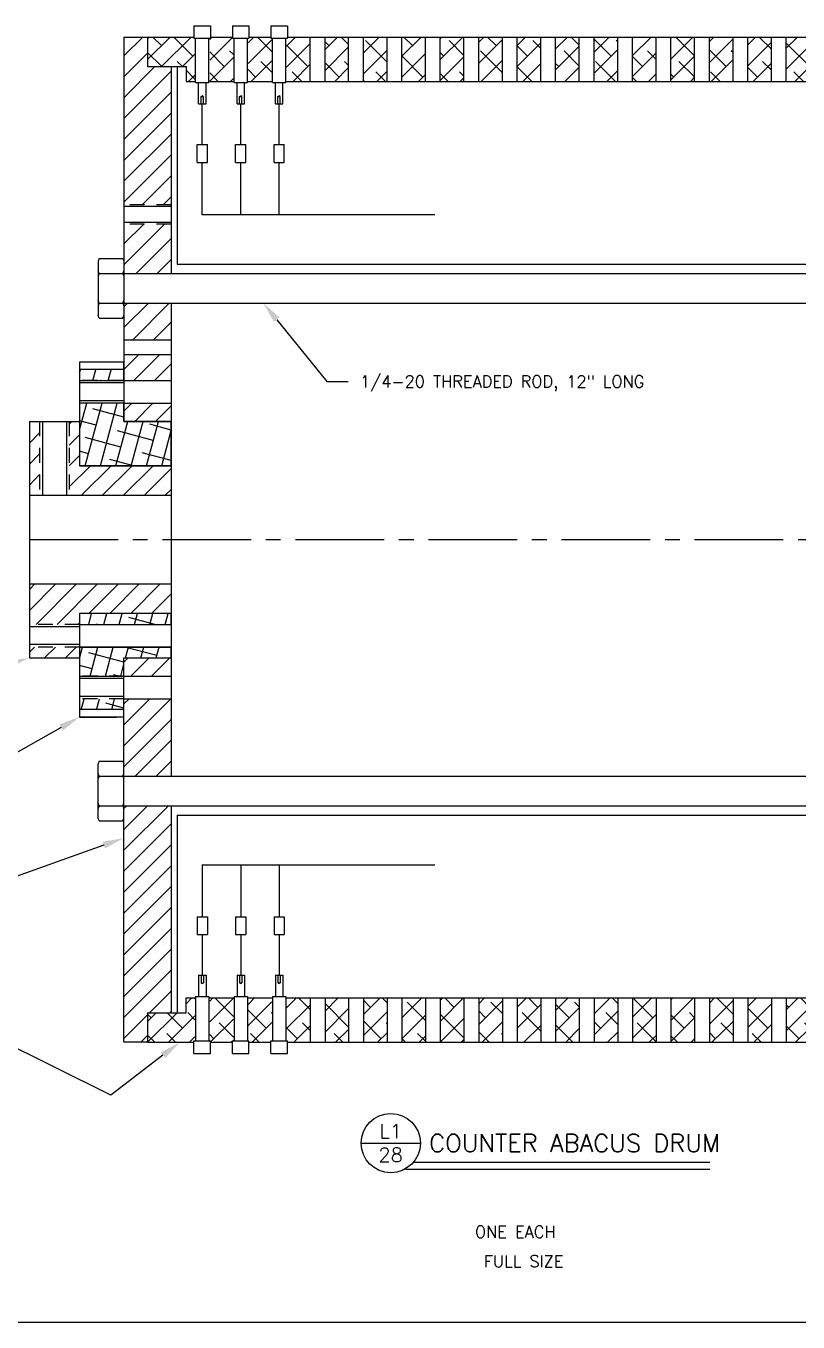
# Model space of a CAD drawing. Extents: x 0 to 33, y 0 to 21.
# Drawn here: x 11.86 to 18.39, y 0 to 10.96 of the extents above; entities that cross this region are included whole.
import ezdxf
from ezdxf.enums import TextEntityAlignment as Align

# ---------------------------------------------------------------- set-up
doc = ezdxf.new("R2010")
doc.units = 0
doc.header["$MEASUREMENT"] = 0
doc.linetypes.add('CENTER2', pattern=[1.125, 0.75, -0.125, 0.125, -0.125])
doc.linetypes.add('HIDDEN2', pattern=[0.1875, 0.125, -0.0625])
doc.layers.get('0').update_dxf_attribs({"linetype": 'CONTINUOUS'})
for name, color, linetype in [('BORDER', 5, 'CONTINUOUS'), ('DIM', 1, 'CONTINUOUS'), ('NFCENTER', 4, 'CENTER2'), ('NFHIDDEN', 6, 'HIDDEN2'), ('OBJECT', 3, 'CONTINUOUS'), ('TEXT', 1, 'CONTINUOUS')]:
    doc.layers.add(name, color=color, linetype=linetype)
doc.styles.add('ROMANS', font='romans')
doc.styles.add('SIMPLEX', font='SIMPLEX')

# ---------------------------------------------------------------- blocks, each defined once
blk = doc.blocks.new('*X7')
at = {"color": 0}
for p, q in [((39.48, 33.116), (39.671, 33.307)), ((39.48, 33.293), (39.494, 33.307)), ((39.598, 33.234), (39.525, 33.307)), ((39.597, 33.057), (39.847, 33.307)), ((39.863, 33.146), (39.702, 33.307)), ((40.005, 33.11), (40.201, 33.307)), ((40.005, 33.287), (40.024, 33.307)), ((40.33, 33.259), (40.378, 33.307)), ((40.33, 33.082), (40.53, 33.282)), ((40.53, 33.186), (40.409, 33.307)), ((40.655, 33.23), (40.731, 33.307)), ((40.655, 33.053), (40.855, 33.253)), ((40.835, 33.057), (40.655, 33.238)), ((40.98, 33.202), (41.085, 33.307)), ((41.012, 33.234), (40.98, 33.266)), ((40.98, 33.025), (41.18, 33.225)), ((41.18, 33.243), (41.116, 33.307)), ((41.305, 33.173), (41.438, 33.307)), ((41.505, 33.095), (41.322, 33.278)), ((41.63, 33.144), (41.792, 33.307)), ((41.719, 33.234), (41.647, 33.307)), ((41.83, 33.3), (41.823, 33.307)), ((41.955, 33.116), (42.146, 33.307)), ((41.955, 33.293), (41.969, 33.307)), ((42.155, 33.152), (42.029, 33.278)), ((42.28, 33.264), (42.322, 33.307)), ((42.28, 33.087), (42.48, 33.287)), ((42.426, 33.234), (42.354, 33.307)), ((42.605, 33.236), (42.676, 33.307)), ((42.605, 33.059), (42.805, 33.259)), ((42.692, 33.146), (42.605, 33.232)), ((42.805, 33.209), (42.736, 33.278)), ((42.93, 33.207), (43.029, 33.307)), ((42.93, 33.03), (43.13, 33.23)), ((43.13, 33.238), (43.061, 33.307)), ((43.255, 33.178), (43.383, 33.307)), ((43.399, 33.146), (43.255, 33.29)), ((43.455, 33.266), (43.443, 33.278)), ((43.58, 33.15), (43.737, 33.307)), ((43.78, 33.295), (43.768, 33.307)), ((43.905, 33.121), (44.09, 33.307)), ((43.905, 33.298), (43.913, 33.307)), ((44.105, 33.147), (43.945, 33.307)), ((44.23, 33.27), (44.267, 33.307)), ((44.23, 33.093), (44.43, 33.293)), ((44.555, 33.241), (44.62, 33.307)), ((44.555, 33.064), (44.755, 33.264)), ((44.755, 33.204), (44.652, 33.307)), ((44.88, 33.212), (44.974, 33.307)), ((45.078, 33.057), (44.88, 33.256)), ((44.88, 33.036), (45.08, 33.236)), ((45.205, 33.184), (45.328, 33.307)), ((45.255, 33.234), (45.205, 33.284)), ((45.405, 33.261), (45.359, 33.307)), ((45.53, 33.155), (45.681, 33.307)), ((45.73, 33.113), (45.564, 33.278)), ((45.855, 33.127), (46.035, 33.307)), ((45.855, 33.304), (45.858, 33.307)), ((45.962, 33.234), (45.889, 33.307)), ((46.18, 33.275), (46.211, 33.307)), ((46.18, 33.098), (46.38, 33.298)), ((46.38, 33.17), (46.271, 33.278)), ((46.505, 33.246), (46.565, 33.307)), ((46.505, 33.07), (46.705, 33.27)), ((46.669, 33.234), (46.596, 33.307)), ((46.83, 33.218), (46.919, 33.307)), ((46.934, 33.146), (46.83, 33.25)), ((46.83, 33.041), (47.03, 33.241)), ((47.03, 33.227), (46.978, 33.278)), ((47.155, 33.189), (47.272, 33.307)), ((47.155, 33.013), (47.355, 33.213)), ((47.355, 33.255), (47.303, 33.307)), ((47.48, 33.161), (47.626, 33.307)), ((47.641, 33.146), (47.48, 33.307)), ((47.805, 33.132), (47.979, 33.307)), ((48.13, 33.28), (48.156, 33.307)), ((48.13, 33.104), (48.33, 33.304)), ((48.33, 33.164), (48.187, 33.307)), ((48.455, 33.252), (48.51, 33.307)), ((48.455, 33.075), (48.655, 33.275)), ((48.614, 33.057), (48.455, 33.216)), ((48.78, 33.223), (48.863, 33.307)), ((48.78, 33.047), (48.98, 33.247)), ((48.79, 33.234), (48.78, 33.245)), ((48.98, 33.221), (48.894, 33.307)), ((49.105, 33.195), (49.217, 33.307)), ((49.305, 33.073), (49.105, 33.273)), ((49.105, 33.018), (49.305, 33.218)), ((49.43, 33.166), (49.57, 33.307)), ((49.497, 33.234), (49.43, 33.302)), ((49.63, 33.279), (49.602, 33.307)), ((49.755, 33.138), (49.924, 33.307)), ((49.955, 33.13), (49.807, 33.278)), ((50.08, 33.286), (50.1, 33.307)), ((50.08, 33.109), (50.277, 33.307)), ((50.205, 33.234), (50.132, 33.307)), ((50.204, 33.057), (50.454, 33.307)), ((50.47, 33.146), (50.309, 33.307)), ((39.599, 33.057), (39.48, 33.176)), ((39.775, 33.057), (39.731, 33.101)), ((39.774, 33.057), (39.88, 33.162)), ((40.128, 33.057), (40.005, 33.181)), ((40.005, 32.934), (40.205, 33.134)), ((40.205, 33.158), (40.173, 33.19)), ((40.356, 32.932), (40.53, 33.105)), ((40.53, 33.009), (40.438, 33.101)), ((41.18, 33.066), (41.145, 33.101)), ((41.305, 32.996), (41.505, 33.196)), ((41.63, 32.968), (41.83, 33.168)), ((41.808, 32.969), (41.63, 33.147)), ((41.984, 33.146), (41.955, 33.175)), ((41.955, 32.939), (42.155, 33.139)), ((42.48, 33.004), (42.294, 33.19)), ((42.301, 32.932), (42.48, 33.111)), ((43.13, 33.061), (43.001, 33.19)), ((43.255, 33.002), (43.455, 33.202)), ((43.436, 32.932), (43.266, 33.101)), ((43.58, 32.973), (43.78, 33.173)), ((43.664, 33.057), (43.58, 33.141)), ((43.78, 33.118), (43.708, 33.19)), ((43.905, 32.945), (44.105, 33.145)), ((44.105, 32.97), (43.973, 33.101)), ((44.371, 33.057), (44.23, 33.198)), ((44.245, 32.932), (44.43, 33.116)), ((44.43, 33.175), (44.415, 33.19)), ((44.755, 33.027), (44.68, 33.101)), ((45.205, 33.007), (45.405, 33.207)), ((45.343, 32.969), (45.205, 33.107)), ((45.405, 33.084), (45.387, 33.101)), ((45.53, 32.979), (45.73, 33.179)), ((46.05, 32.969), (45.855, 33.164)), ((45.855, 32.95), (46.055, 33.15)), ((46.227, 33.146), (46.18, 33.193)), ((46.19, 32.932), (46.38, 33.121)), ((46.705, 33.022), (46.536, 33.19)), ((47.199, 33.057), (47.155, 33.102)), ((47.355, 33.079), (47.244, 33.19)), ((47.48, 32.984), (47.68, 33.184)), ((47.678, 32.932), (47.509, 33.101)), ((47.906, 33.057), (47.805, 33.159)), ((47.805, 32.955), (48.005, 33.155)), ((48.005, 33.136), (47.951, 33.19)), ((48.135, 32.932), (48.33, 33.127)), ((48.33, 32.988), (48.216, 33.101)), ((48.98, 33.045), (48.923, 33.101)), ((49.43, 32.989), (49.63, 33.189)), ((49.586, 32.969), (49.43, 33.125)), ((49.755, 32.961), (49.955, 33.161)), ((49.763, 33.146), (49.755, 33.154)), ((50.205, 33.057), (50.08, 33.182)), ((50.382, 33.057), (50.337, 33.101)), ((50.381, 33.057), (50.48, 33.156)), ((39.88, 32.952), (39.805, 33.027)), ((40.077, 32.932), (40.005, 33.004)), ((40.393, 32.969), (40.33, 33.033)), ((40.784, 32.932), (40.703, 33.013)), ((40.71, 32.932), (40.855, 33.077)), ((41.101, 32.969), (40.98, 33.09)), ((41.063, 32.932), (41.18, 33.048)), ((41.491, 32.932), (41.41, 33.013)), ((41.417, 32.932), (41.505, 33.019)), ((41.771, 32.932), (41.83, 32.991)), ((42.022, 32.932), (41.955, 32.999)), ((42.155, 32.975), (42.117, 33.013)), ((42.729, 32.932), (42.605, 33.056)), ((42.654, 32.932), (42.805, 33.082)), ((42.957, 33.057), (42.93, 33.084)), ((43.008, 32.932), (43.13, 33.053)), ((43.362, 32.932), (43.455, 33.025)), ((43.715, 32.932), (43.78, 32.996)), ((43.929, 32.969), (43.905, 32.993)), ((44.32, 32.932), (44.238, 33.013)), ((44.636, 32.969), (44.555, 33.05)), ((44.599, 32.932), (44.755, 33.087)), ((45.027, 32.932), (44.945, 33.013)), ((44.953, 32.932), (45.08, 33.059)), ((45.306, 32.932), (45.405, 33.03)), ((45.73, 32.936), (45.653, 33.013)), ((45.66, 32.932), (45.73, 33.002)), ((46.264, 32.932), (46.18, 33.016)), ((46.38, 32.993), (46.36, 33.013)), ((46.544, 32.932), (46.705, 33.093)), ((46.971, 32.932), (46.83, 33.073)), ((46.897, 32.932), (47.03, 33.064)), ((47.251, 32.932), (47.355, 33.036)), ((47.604, 32.932), (47.68, 33.007)), ((48.172, 32.969), (48.13, 33.011)), ((48.562, 32.932), (48.481, 33.013)), ((48.488, 32.932), (48.655, 33.098)), ((48.879, 32.969), (48.78, 33.068)), ((48.842, 32.932), (48.98, 33.07)), ((49.269, 32.932), (49.188, 33.013)), ((49.195, 32.932), (49.305, 33.041)), ((49.549, 32.932), (49.63, 33.013)), ((49.955, 32.954), (49.895, 33.013)), ((50.08, 32.932), (50.155, 33.007)), ((39.826, 32.932), (39.88, 32.985)), ((40.18, 32.932), (40.205, 32.957)), ((41.315, 32.932), (41.305, 32.941)), ((42.124, 32.932), (42.155, 32.962)), ((42.478, 32.932), (42.48, 32.934)), ((43.613, 32.932), (43.58, 32.965)), ((44.069, 32.932), (44.105, 32.968)), ((44.422, 32.932), (44.43, 32.939)), ((45.557, 32.932), (45.53, 32.959)), ((46.013, 32.932), (46.055, 32.973)), ((46.367, 32.932), (46.38, 32.945)), ((47.855, 32.932), (47.805, 32.982)), ((47.958, 32.932), (48.005, 32.979)), ((48.311, 32.932), (48.33, 32.95)), ((49.8, 32.932), (49.755, 32.977)), ((49.902, 32.932), (49.955, 32.984)), ((39.805, 25.132), (39.854, 25.182)), ((39.88, 25.174), (39.872, 25.182)), ((40.005, 25.155), (40.031, 25.182)), ((40.005, 24.979), (40.205, 25.179)), ((40.205, 25.026), (40.049, 25.182)), ((40.33, 25.127), (40.385, 25.182)), ((40.33, 24.95), (40.53, 25.15)), ((40.655, 25.098), (40.738, 25.182)), ((40.655, 24.922), (40.855, 25.122)), ((40.659, 25.102), (40.655, 25.106)), ((40.855, 25.083), (40.756, 25.182)), ((40.98, 25.07), (41.092, 25.182)), ((41.18, 24.935), (40.98, 25.135)), ((41.305, 25.041), (41.445, 25.182)), ((41.366, 25.102), (41.305, 25.163)), ((41.505, 25.14), (41.463, 25.182)), ((41.63, 25.013), (41.799, 25.182)), ((41.83, 24.992), (41.675, 25.146)), ((41.955, 25.161), (41.975, 25.182)), ((41.955, 24.984), (42.152, 25.182)), ((42.073, 25.102), (41.993, 25.182)), ((42.28, 25.132), (42.329, 25.182)), ((42.28, 24.956), (42.48, 25.156)), ((42.48, 25.049), (42.382, 25.146)), ((42.605, 25.104), (42.683, 25.182)), ((42.605, 24.927), (42.805, 25.127)), ((42.78, 25.102), (42.701, 25.182)), ((42.93, 25.075), (43.036, 25.182)), ((43.045, 25.014), (42.93, 25.129)), ((42.93, 24.898), (43.13, 25.098)), ((43.13, 25.106), (43.089, 25.146)), ((43.255, 25.047), (43.39, 25.182)), ((43.455, 25.135), (43.408, 25.182)), ((43.58, 25.018), (43.743, 25.182)), ((43.752, 25.014), (43.584, 25.182)), ((43.905, 25.166), (43.92, 25.182)), ((43.905, 24.99), (44.097, 25.182)), ((44.23, 25.138), (44.274, 25.182)), ((44.23, 24.961), (44.43, 25.161)), ((44.43, 25.044), (44.292, 25.182)), ((44.555, 25.109), (44.627, 25.182)), ((44.555, 24.932), (44.755, 25.132)), ((44.88, 25.081), (44.981, 25.182)), ((44.901, 25.102), (44.88, 25.124)), ((44.88, 24.904), (45.08, 25.104)), ((45.08, 25.101), (44.999, 25.182)), ((45.205, 25.052), (45.334, 25.182)), ((45.405, 24.952), (45.211, 25.146)), ((45.53, 25.024), (45.688, 25.182)), ((45.608, 25.102), (45.53, 25.181)), ((45.73, 25.158), (45.706, 25.182)), ((45.855, 25.172), (45.865, 25.182)), ((45.855, 24.995), (46.041, 25.182)), ((46.055, 25.01), (45.918, 25.146)), ((46.18, 25.143), (46.218, 25.182)), ((46.18, 24.967), (46.38, 25.167)), ((46.315, 25.102), (46.236, 25.182)), ((46.505, 25.115), (46.572, 25.182)), ((46.505, 24.938), (46.705, 25.138)), ((46.705, 25.067), (46.625, 25.146)), ((46.83, 25.086), (46.925, 25.182)), ((46.83, 24.909), (47.03, 25.109)), ((47.023, 25.102), (46.943, 25.182)), ((47.155, 25.058), (47.279, 25.182)), ((47.288, 25.014), (47.155, 25.147)), ((47.355, 25.124), (47.332, 25.146)), ((47.48, 25.029), (47.632, 25.182)), ((47.68, 25.152), (47.65, 25.182)), ((47.805, 25.177), (47.809, 25.182)), ((47.805, 25.001), (47.986, 25.182)), ((47.995, 25.014), (47.827, 25.182)), ((48.13, 25.149), (48.163, 25.182)), ((48.13, 24.972), (48.33, 25.172)), ((48.455, 25.12), (48.516, 25.182)), ((48.455, 24.943), (48.655, 25.143)), ((48.655, 25.061), (48.534, 25.182)), ((48.78, 25.092), (48.87, 25.182)), ((48.78, 24.915), (48.98, 25.115)), ((48.967, 24.926), (48.78, 25.113)), ((49.105, 25.063), (49.223, 25.182)), ((49.144, 25.102), (49.105, 25.141)), ((49.305, 25.118), (49.241, 25.182)), ((49.43, 25.035), (49.577, 25.182)), ((49.63, 24.97), (49.453, 25.146)), ((49.755, 25.006), (49.93, 25.182)), ((49.851, 25.102), (49.772, 25.182)), ((49.955, 25.175), (49.948, 25.182)), ((50.08, 25.154), (50.107, 25.182)), ((39.48, 24.807), (39.729, 25.057)), ((39.48, 24.984), (39.552, 25.057)), ((39.51, 25.014), (39.48, 25.044)), ((39.775, 24.926), (39.644, 25.057)), ((39.656, 24.807), (39.88, 25.03)), ((39.88, 24.997), (39.819, 25.058)), ((40.01, 24.807), (40.205, 25.002)), ((40.482, 24.926), (40.33, 25.078)), ((40.53, 25.054), (40.526, 25.058)), ((40.98, 24.893), (41.18, 25.093)), ((41.305, 24.864), (41.505, 25.064)), ((41.63, 24.836), (41.83, 25.036)), ((41.631, 25.014), (41.63, 25.015)), ((42.155, 24.844), (41.955, 25.044)), ((41.955, 24.807), (42.155, 25.007)), ((42.338, 25.014), (42.28, 25.072)), ((42.805, 24.901), (42.647, 25.058)), ((43.255, 24.87), (43.455, 25.07)), ((43.455, 24.958), (43.354, 25.058)), ((43.58, 24.841), (43.78, 25.041)), ((44.017, 24.926), (43.905, 25.038)), ((43.905, 24.813), (44.105, 25.013)), ((44.105, 25.015), (44.062, 25.058)), ((44.725, 24.926), (44.555, 25.095)), ((45.205, 24.875), (45.405, 25.075)), ((45.53, 24.847), (45.73, 25.047)), ((45.697, 24.837), (45.53, 25.004)), ((45.874, 25.014), (45.855, 25.033)), ((45.855, 24.818), (46.055, 25.018)), ((46.38, 24.861), (46.183, 25.058)), ((46.197, 24.807), (46.38, 24.99)), ((46.581, 25.014), (46.505, 25.09)), ((47.03, 24.918), (46.89, 25.058)), ((47.155, 24.881), (47.355, 25.081)), ((47.48, 24.852), (47.68, 25.052)), ((47.553, 24.926), (47.48, 24.999)), ((47.68, 24.976), (47.597, 25.058)), ((47.805, 24.824), (48.005, 25.024)), ((48.26, 24.926), (48.13, 25.056)), ((48.141, 24.807), (48.33, 24.995)), ((48.33, 25.033), (48.304, 25.058)), ((49.105, 24.886), (49.305, 25.086)), ((49.43, 24.858), (49.63, 25.058)), ((49.755, 24.829), (49.955, 25.029)), ((49.939, 24.837), (49.755, 25.022)), ((50.08, 24.977), (50.159, 25.057)), ((50.116, 25.014), (50.08, 25.05)), ((50.086, 24.807), (50.336, 25.057)), ((50.381, 24.926), (50.25, 25.057)), ((50.263, 24.807), (50.48, 25.024)), ((50.48, 25.004), (50.427, 25.057)), ((39.717, 24.807), (39.642, 24.881)), ((40.205, 24.849), (40.084, 24.97)), ((40.424, 24.807), (40.349, 24.881)), ((40.363, 24.807), (40.53, 24.973)), ((40.747, 24.837), (40.655, 24.929)), ((40.717, 24.807), (40.855, 24.945)), ((40.855, 24.906), (40.791, 24.97)), ((41.131, 24.807), (41.056, 24.881)), ((41.07, 24.807), (41.18, 24.916)), ((41.454, 24.837), (41.305, 24.987)), ((41.424, 24.807), (41.505, 24.888)), ((41.505, 24.963), (41.498, 24.97)), ((41.83, 24.815), (41.763, 24.881)), ((42.368, 24.807), (42.28, 24.895)), ((42.308, 24.807), (42.48, 24.979)), ((42.48, 24.872), (42.471, 24.881)), ((42.661, 24.807), (42.805, 24.95)), ((43.076, 24.807), (42.93, 24.953)), ((43.015, 24.807), (43.13, 24.922)), ((43.31, 24.926), (43.255, 24.981)), ((43.368, 24.807), (43.455, 24.893)), ((43.78, 24.81), (43.62, 24.97)), ((44.283, 24.837), (44.23, 24.89)), ((44.252, 24.807), (44.43, 24.984)), ((44.43, 24.867), (44.327, 24.97)), ((44.667, 24.807), (44.592, 24.881)), ((44.606, 24.807), (44.755, 24.956)), ((44.99, 24.837), (44.88, 24.947)), ((44.959, 24.807), (45.08, 24.927)), ((45.08, 24.924), (45.034, 24.97)), ((45.374, 24.807), (45.299, 24.881)), ((45.313, 24.807), (45.405, 24.899)), ((46.055, 24.833), (46.006, 24.881)), ((46.611, 24.807), (46.505, 24.913)), ((46.55, 24.807), (46.705, 24.961)), ((46.846, 24.926), (46.83, 24.942)), ((46.904, 24.807), (47.03, 24.933)), ((47.318, 24.807), (47.155, 24.97)), ((47.257, 24.807), (47.355, 24.904)), ((48.005, 24.827), (47.862, 24.97)), ((48.202, 24.807), (48.13, 24.879)), ((48.525, 24.837), (48.455, 24.908)), ((48.495, 24.807), (48.655, 24.967)), ((48.655, 24.884), (48.569, 24.97)), ((48.909, 24.807), (48.835, 24.881)), ((48.848, 24.807), (48.98, 24.938)), ((49.232, 24.837), (49.105, 24.965)), ((49.202, 24.807), (49.305, 24.91)), ((49.305, 24.941), (49.277, 24.97)), ((49.616, 24.807), (49.542, 24.881)), ((49.555, 24.807), (49.63, 24.881)), ((50.323, 24.807), (50.249, 24.881)), ((39.54, 24.807), (39.48, 24.867)), ((39.833, 24.807), (39.88, 24.854)), ((40.04, 24.837), (40.005, 24.872)), ((40.186, 24.807), (40.205, 24.825)), ((41.661, 24.807), (41.63, 24.838)), ((41.777, 24.807), (41.83, 24.859)), ((42.131, 24.807), (42.155, 24.831)), ((43.722, 24.807), (43.78, 24.865)), ((43.959, 24.807), (43.905, 24.861)), ((44.075, 24.807), (44.105, 24.836)), ((44.429, 24.807), (44.43, 24.807)), ((45.666, 24.807), (45.73, 24.87)), ((45.904, 24.807), (45.855, 24.856)), ((46.02, 24.807), (46.055, 24.842)), ((46.373, 24.807), (46.38, 24.813)), ((47.495, 24.807), (47.48, 24.822)), ((47.611, 24.807), (47.68, 24.876)), ((47.818, 24.837), (47.805, 24.851)), ((47.964, 24.807), (48.005, 24.847)), ((48.318, 24.807), (48.33, 24.818)), ((49.44, 24.807), (49.43, 24.816)), ((49.909, 24.807), (49.955, 24.852)), ((50.147, 24.807), (50.08, 24.874)), ((50.439, 24.807), (50.48, 24.847))]:
    blk.add_line(p, q, dxfattribs=at)
blk = doc.blocks.new('*X5')
at = {"color": 0}
for p, q in [((14.233, 33.148), (14.392, 33.307)), ((14.233, 32.971), (14.433, 33.171)), ((14.233, 32.794), (14.495, 33.057)), ((14.233, 32.618), (14.633, 33.018)), ((14.233, 32.441), (14.633, 32.841)), ((14.233, 32.264), (14.633, 32.664)), ((14.233, 32.087), (14.633, 32.487)), ((14.233, 31.91), (14.633, 32.31)), ((14.388, 31.889), (14.633, 32.134)), ((14.565, 31.889), (14.633, 31.957)), ((14.233, 31.38), (14.577, 31.725)), ((14.233, 31.557), (14.401, 31.725)), ((14.336, 31.307), (14.633, 31.603)), ((14.513, 31.307), (14.633, 31.427)), ((14.233, 30.85), (14.44, 31.057)), ((14.233, 31.027), (14.263, 31.057)), ((14.304, 30.744), (14.616, 31.057)), ((14.481, 30.744), (14.633, 30.896)), ((14.233, 30.496), (14.356, 30.619)), ((14.316, 30.402), (14.533, 30.619)), ((14.492, 30.402), (14.633, 30.543)), ((14.233, 30.143), (14.301, 30.211)), ((14.324, 30.057), (14.478, 30.211)), ((14.5, 30.057), (14.633, 30.189)), ((14.233, 28.021), (14.268, 28.057)), ((14.29, 27.902), (14.445, 28.057)), ((14.467, 27.902), (14.622, 28.057)), ((14.233, 27.668), (14.276, 27.711)), ((14.233, 27.491), (14.453, 27.711)), ((14.233, 27.314), (14.63, 27.711)), ((14.233, 27.137), (14.633, 27.537)), ((14.329, 27.057), (14.633, 27.361)), ((14.506, 27.057), (14.633, 27.184)), ((14.233, 26.784), (14.256, 26.807)), ((14.233, 26.607), (14.432, 26.807)), ((14.233, 26.43), (14.609, 26.807)), ((14.233, 26.254), (14.633, 26.654)), ((14.233, 26.077), (14.633, 26.477)), ((14.233, 25.9), (14.633, 26.3)), ((14.233, 25.723), (14.633, 26.123)), ((14.233, 25.546), (14.633, 25.946)), ((14.233, 25.37), (14.633, 25.77)), ((14.233, 25.193), (14.633, 25.593)), ((14.233, 25.016), (14.633, 25.416)), ((14.45, 25.057), (14.633, 25.239)), ((14.233, 24.839), (14.433, 25.039)), ((14.627, 25.057), (14.633, 25.063)), ((14.377, 24.807), (14.433, 24.863))]:
    blk.add_line(p, q, dxfattribs=at)
blk = doc.blocks.new('*X3')
at = {"color": 0}
for p, q in [((13.858, 30.468), (13.865, 30.494)), ((13.97, 30.402), (13.994, 30.494)), ((14.099, 30.402), (14.124, 30.494)), ((14.04, 30.402), (14.035, 30.404)), ((14.228, 30.402), (14.233, 30.418)), ((13.858, 29.985), (13.918, 30.211)), ((13.906, 29.682), (14.048, 30.211)), ((14.233, 30.092), (13.97, 30.162)), ((14.035, 29.682), (14.177, 30.211)), ((13.998, 30.025), (13.858, 30.063)), ((14.165, 29.682), (14.265, 30.057)), ((14.294, 29.682), (14.395, 30.057)), ((14.424, 29.682), (14.524, 30.057)), ((14.633, 29.984), (14.453, 30.033)), ((14.207, 29.84), (13.905, 29.921)), ((14.481, 29.896), (14.179, 29.977)), ((14.553, 29.682), (14.633, 29.979)), ((13.933, 29.784), (13.858, 29.804)), ((14.314, 29.682), (14.114, 29.735)), ((14.633, 29.726), (14.388, 29.791)), ((13.935, 28.34), (13.959, 28.432)), ((14.064, 28.34), (14.089, 28.432)), ((14.193, 28.34), (14.218, 28.432)), ((14.493, 28.34), (14.274, 28.398)), ((14.323, 28.34), (14.348, 28.432)), ((14.452, 28.34), (14.477, 28.432)), ((14.582, 28.34), (14.606, 28.432)), ((14.633, 28.432), (14.632, 28.432)), ((14.01, 28.34), (14, 28.342)), ((13.858, 28.053), (13.883, 28.149)), ((14.233, 28.021), (13.935, 28.101)), ((13.947, 27.902), (14.013, 28.149)), ((14.076, 27.902), (14.142, 28.149)), ((14.511, 28.076), (14.239, 28.149)), ((14.247, 28.057), (14.272, 28.149)), ((14.376, 28.057), (14.401, 28.149)), ((14.506, 28.057), (14.531, 28.149)), ((13.963, 27.964), (13.858, 27.992)), ((14.206, 27.902), (14.233, 28.003)), ((14.193, 27.902), (14.144, 27.915)), ((13.871, 27.619), (13.896, 27.711)), ((14, 27.619), (14.025, 27.711)), ((14.233, 27.633), (14.08, 27.674)), ((14.13, 27.619), (14.154, 27.711))]:
    blk.add_line(p, q, dxfattribs=at)
blk = doc.blocks.new('*X2')
at = {"color": 0}
for p, q in [((13.433, 30.05), (13.44, 30.057)), ((13.77, 30.034), (13.793, 30.057)), ((13.433, 29.873), (13.52, 29.961)), ((13.77, 29.857), (13.858, 29.944)), ((13.433, 29.696), (13.52, 29.784)), ((13.77, 29.68), (13.858, 29.768)), ((13.433, 29.519), (13.52, 29.607)), ((13.77, 29.503), (13.949, 29.682)), ((13.875, 29.432), (14.125, 29.682)), ((14.052, 29.432), (14.302, 29.682)), ((14.229, 29.432), (14.479, 29.682)), ((14.406, 29.432), (14.633, 29.659)), ((14.582, 29.432), (14.633, 29.482)), ((13.433, 28.459), (13.656, 28.682)), ((13.433, 28.636), (13.479, 28.682)), ((13.49, 28.34), (13.832, 28.682)), ((13.667, 28.34), (14.009, 28.682)), ((13.936, 28.432), (14.186, 28.682)), ((14.113, 28.432), (14.363, 28.682)), ((14.29, 28.432), (14.54, 28.682)), ((14.466, 28.432), (14.633, 28.598)), ((13.844, 28.34), (13.858, 28.353)), ((13.433, 28.105), (13.476, 28.149)), ((13.561, 28.057), (13.653, 28.149)), ((13.738, 28.057), (13.83, 28.149))]:
    blk.add_line(p, q, dxfattribs=at)
blk = doc.blocks.new('P-TITLE')
at = {"layer": 'OBJECT'}
for p, q in [((-1.562, -0.638), (-1.062, -0.638)), ((1.387, -0.862), (-1.188, -0.862)), ((-1.113, -0.8), (1.387, -0.8))]:
    blk.add_line(p, q, dxfattribs=at)
blk.add_circle((-1.312, -0.638), 0.25, dxfattribs=at)
at = {"layer": 'OBJECT', "style": 'ROMANS'}
for tag, p in [('NO.', (-1.312, -0.538)), ('PAGE', (-1.312, -0.738))]:
    blk.add_attdef(tag, text='', height=0.12, dxfattribs=at).set_placement(p, align=Align.MIDDLE)
for tag, p, height in [('DESCRIPTION', (-0.988, -0.712), 0.15), ('MATERIAL', (-0.325, -1.188), 0.1), ('#_REQUIRED', (-0.6, -1.438), 0.1), ('SCALE', (-0.525, -1.688), 0.1)]:
    blk.add_attdef(tag, p, '', height=height, dxfattribs=at)
at = {"layer": 'OBJECT', "style": 'ROMANS', "flags": 2}
for tag, p in [('MATERIAL:', (-1.163, -1.188)), ('REQD:', (-1.163, -1.438)), ('SCALE:', (-1.163, -1.688))]:
    blk.add_attdef(tag, p, '', height=0.1, dxfattribs=at)

msp = doc.modelspace()

# ---------------------------------------------------------------- linework, layer by layer
at = {"layer": 'BORDER'}
msp.add_line((0, 0), (33, 0), dxfattribs=at)
at = {"layer": 'DIM'}
for p, q in [((13.282, 10.96), (13.422, 10.96)), ((13.282, 10.96), (13.282, 10.856)), ((13.422, 10.96), (13.422, 10.856)), ((13.607, 10.96), (13.607, 10.856)), ((13.607, 10.96), (13.747, 10.96)), ((13.747, 10.96), (13.747, 10.856)), ((13.932, 10.96), (13.932, 10.856)), ((13.932, 10.96), (14.072, 10.96)), ((14.072, 10.96), (14.072, 10.856)), ((12.89, 10.866), (13.282, 10.866)), ((13.282, 10.856), (13.422, 10.856)), ((13.296, 10.481), (13.296, 10.856)), ((13.409, 10.481), (13.409, 10.856)), ((13.422, 10.866), (13.607, 10.866)), ((13.607, 10.856), (13.747, 10.856)), ((13.621, 10.481), (13.621, 10.856)), ((13.734, 10.481), (13.734, 10.856)), ((13.747, 10.866), (13.932, 10.866)), ((13.932, 10.856), (14.072, 10.856)), ((13.946, 10.481), (13.946, 10.856)), ((14.059, 10.481), (14.059, 10.856)), ((12.89, 10.616), (13.215, 10.616)), ((13.14, 10.616), (13.14, 8.946)), ((13.215, 10.616), (13.215, 10.491)), ((13.215, 10.491), (13.296, 10.491)), ((13.296, 10.481), (13.409, 10.481)), ((13.321, 10.301), (13.321, 10.481)), ((13.384, 10.301), (13.384, 10.481)), ((13.409, 10.491), (13.621, 10.491)), ((13.621, 10.481), (13.734, 10.481)), ((13.646, 10.301), (13.646, 10.481)), ((13.709, 10.301), (13.709, 10.481)), ((13.734, 10.491), (13.946, 10.491)), ((13.946, 10.481), (14.059, 10.481)), ((13.971, 10.301), (13.971, 10.481)), ((14.034, 10.301), (14.034, 10.481)), ((13.342, 10.363), (13.352, 10.369)), ((13.342, 10.363), (13.362, 10.363)), ((13.342, 10.301), (13.342, 10.363)), ((13.362, 10.363), (13.352, 10.369)), ((13.362, 10.301), (13.362, 10.363)), ((13.667, 10.363), (13.677, 10.369)), ((13.667, 10.363), (13.687, 10.363)), ((13.667, 10.301), (13.667, 10.363)), ((13.687, 10.363), (13.677, 10.369)), ((13.687, 10.301), (13.687, 10.363)), ((13.992, 10.363), (14.002, 10.369)), ((13.992, 10.363), (14.012, 10.363)), ((13.992, 10.301), (13.992, 10.363)), ((14.012, 10.363), (14.002, 10.369)), ((14.012, 10.301), (14.012, 10.363)), ((13.321, 10.301), (13.384, 10.301)), ((13.352, 9.956), (13.352, 10.301)), ((13.646, 10.301), (13.709, 10.301)), ((13.677, 9.956), (13.677, 10.301)), ((13.971, 10.301), (14.034, 10.301)), ((14.002, 9.956), (14.002, 10.301)), ((13.309, 9.956), (13.395, 9.956)), ((13.309, 9.806), (13.309, 9.956)), ((13.395, 9.806), (13.395, 9.956)), ((13.634, 9.956), (13.72, 9.956)), ((13.634, 9.806), (13.634, 9.956)), ((13.72, 9.806), (13.72, 9.956)), ((13.959, 9.956), (14.045, 9.956)), ((13.959, 9.806), (13.959, 9.956)), ((14.045, 9.806), (14.045, 9.956)), ((13.309, 9.806), (13.395, 9.806)), ((13.352, 9.363), (13.352, 9.806)), ((13.634, 9.806), (13.72, 9.806)), ((13.677, 9.363), (13.677, 9.806)), ((13.959, 9.806), (14.045, 9.806)), ((14.002, 9.363), (14.002, 9.806)), ((13.352, 9.366), (15.318, 9.366)), ((13.14, 8.946), (23.59, 8.946)), ((13.14, 4.286), (23.59, 4.286)), ((13.14, 4.286), (13.14, 2.616)), ((13.352, 3.869), (13.352, 3.427)), ((13.352, 3.866), (15.318, 3.866)), ((13.677, 3.869), (13.677, 3.427)), ((14.002, 3.869), (14.002, 3.427)), ((13.309, 3.427), (13.309, 3.277)), ((13.309, 3.427), (13.395, 3.427)), ((13.395, 3.427), (13.395, 3.277)), ((13.634, 3.427), (13.634, 3.277)), ((13.634, 3.427), (13.72, 3.427)), ((13.72, 3.427), (13.72, 3.277)), ((13.959, 3.427), (13.959, 3.277)), ((13.959, 3.427), (14.045, 3.427)), ((14.045, 3.427), (14.045, 3.277)), ((13.309, 3.277), (13.395, 3.277)), ((13.352, 3.277), (13.352, 2.932)), ((13.634, 3.277), (13.72, 3.277)), ((13.677, 3.277), (13.677, 2.932)), ((13.959, 3.277), (14.045, 3.277)), ((14.002, 3.277), (14.002, 2.932)), ((13.321, 2.932), (13.384, 2.932)), ((13.321, 2.932), (13.321, 2.752)), ((13.342, 2.932), (13.342, 2.869)), ((13.342, 2.869), (13.362, 2.869)), ((13.342, 2.869), (13.352, 2.863)), ((13.362, 2.869), (13.352, 2.863)), ((13.362, 2.932), (13.362, 2.869)), ((13.384, 2.932), (13.384, 2.752)), ((13.646, 2.932), (13.709, 2.932)), ((13.646, 2.932), (13.646, 2.752)), ((13.667, 2.932), (13.667, 2.869)), ((13.667, 2.869), (13.677, 2.863)), ((13.667, 2.869), (13.687, 2.869)), ((13.687, 2.869), (13.677, 2.863)), ((13.687, 2.932), (13.687, 2.869)), ((13.709, 2.932), (13.709, 2.752)), ((13.971, 2.932), (14.034, 2.932)), ((13.971, 2.932), (13.971, 2.752)), ((13.992, 2.932), (13.992, 2.869)), ((13.992, 2.869), (14.002, 2.863)), ((13.992, 2.869), (14.012, 2.869)), ((14.012, 2.869), (14.002, 2.863)), ((14.012, 2.932), (14.012, 2.869)), ((14.034, 2.932), (14.034, 2.752)), ((13.296, 2.752), (13.409, 2.752)), ((13.296, 2.752), (13.296, 2.377)), ((13.409, 2.752), (13.409, 2.377)), ((13.621, 2.752), (13.734, 2.752)), ((13.621, 2.752), (13.621, 2.377)), ((13.734, 2.752), (13.734, 2.377)), ((13.946, 2.752), (14.059, 2.752)), ((13.946, 2.752), (13.946, 2.377)), ((14.059, 2.752), (14.059, 2.377)), ((13.282, 2.272), (13.282, 2.377)), ((13.282, 2.377), (13.422, 2.377)), ((13.422, 2.272), (13.422, 2.377)), ((13.607, 2.272), (13.607, 2.377)), ((13.607, 2.377), (13.747, 2.377)), ((13.747, 2.272), (13.747, 2.377)), ((13.932, 2.272), (13.932, 2.377)), ((13.932, 2.377), (14.072, 2.377)), ((14.072, 2.272), (14.072, 2.377)), ((13.282, 2.272), (13.422, 2.272)), ((13.607, 2.272), (13.747, 2.272)), ((13.932, 2.272), (14.072, 2.272))]:
    msp.add_line(p, q, dxfattribs=at)
at = {"layer": 'NFCENTER'}
msp.add_line((11.89, 6.616), (24.89, 6.616), dxfattribs=at)
at = {"layer": 'NFHIDDEN'}
for p, q in [((13.09, 9.448), (12.69, 9.448)), ((13.09, 9.284), (12.69, 9.284)), ((12.69, 7.962), (12.315, 7.962)), ((12.69, 7.771), (12.315, 7.771)), ((11.977, 7.616), (11.977, 6.991)), ((12.227, 7.616), (12.227, 6.991)), ((12.315, 5.899), (11.89, 5.899)), ((12.315, 5.708), (11.89, 5.708)), ((12.69, 5.462), (12.315, 5.462)), ((12.69, 5.271), (12.315, 5.271))]:
    msp.add_line(p, q, dxfattribs=at)
at = {"layer": 'OBJECT'}
for p, q in [((12.69, 10.866), (12.69, 7.616)), ((12.69, 10.866), (12.89, 10.866)), ((12.89, 10.866), (13.282, 10.866)), ((12.89, 10.866), (12.89, 10.616)), ((13.422, 10.866), (13.607, 10.866)), ((13.747, 10.866), (13.932, 10.866)), ((14.072, 10.866), (23.032, 10.866)), ((14.265, 10.491), (14.265, 10.866)), ((14.39, 10.491), (14.39, 10.866)), ((14.59, 10.491), (14.59, 10.866)), ((14.715, 10.491), (14.715, 10.866)), ((14.915, 10.491), (14.915, 10.866)), ((15.04, 10.491), (15.04, 10.866)), ((15.24, 10.491), (15.24, 10.866)), ((15.365, 10.491), (15.365, 10.866)), ((15.565, 10.491), (15.565, 10.866)), ((15.69, 10.491), (15.69, 10.866)), ((15.89, 10.491), (15.89, 10.866)), ((16.015, 10.491), (16.015, 10.866)), ((16.215, 10.491), (16.215, 10.866)), ((16.34, 10.491), (16.34, 10.866)), ((16.54, 10.491), (16.54, 10.866)), ((16.665, 10.491), (16.665, 10.866)), ((16.865, 10.491), (16.865, 10.866)), ((16.99, 10.491), (16.99, 10.866)), ((17.19, 10.491), (17.19, 10.866)), ((17.315, 10.491), (17.315, 10.866)), ((17.515, 10.491), (17.515, 10.866)), ((17.64, 10.491), (17.64, 10.866)), ((17.84, 10.491), (17.84, 10.866)), ((17.965, 10.491), (17.965, 10.866)), ((18.165, 10.491), (18.165, 10.866)), ((18.29, 10.491), (18.29, 10.866)), ((12.89, 10.616), (13.215, 10.616)), ((12.89, 10.616), (13.09, 10.616)), ((12.89, 10.616), (13.09, 10.616)), ((12.89, 10.616), (13.09, 10.616)), ((13.09, 10.616), (13.09, 8.866)), ((13.215, 10.616), (13.215, 10.491)), ((14.059, 10.491), (23.046, 10.491)), ((13.09, 9.434), (12.69, 9.434)), ((13.09, 9.298), (12.69, 9.298)), ((12.481, 8.994), (12.471, 8.971)), ((12.481, 8.994), (12.68, 8.994)), ((12.68, 8.994), (12.69, 8.971)), ((12.471, 8.971), (12.471, 8.511)), ((12.481, 8.867), (12.471, 8.89)), ((12.68, 8.867), (12.69, 8.89)), ((12.69, 8.971), (12.69, 8.511)), ((12.481, 8.867), (12.471, 8.845)), ((12.481, 8.867), (12.68, 8.867)), ((12.68, 8.867), (12.69, 8.845)), ((12.69, 8.866), (24.09, 8.866)), ((12.481, 8.615), (12.471, 8.638)), ((12.481, 8.615), (12.471, 8.592)), ((12.481, 8.615), (12.68, 8.615)), ((12.68, 8.615), (12.69, 8.638)), ((12.68, 8.615), (12.69, 8.592)), ((12.69, 8.616), (24.09, 8.616)), ((13.09, 8.616), (13.09, 4.616)), ((12.481, 8.489), (12.471, 8.511)), ((12.481, 8.489), (12.68, 8.489)), ((12.68, 8.489), (12.69, 8.511)), ((13.09, 8.304), (12.69, 8.304)), ((12.69, 8.116), (12.315, 8.116)), ((12.315, 8.116), (12.315, 7.241)), ((12.69, 8.116), (12.627, 8.116)), ((13.09, 8.179), (12.69, 8.179)), ((12.69, 7.962), (12.69, 8.116)), ((12.69, 8.054), (12.315, 8.054)), ((12.627, 8.054), (12.315, 8.054)), ((12.315, 8.054), (12.315, 7.962)), ((12.315, 7.962), (12.69, 7.962)), ((12.69, 7.942), (12.315, 7.942)), ((12.69, 7.962), (13.09, 7.962)), ((12.69, 7.79), (12.315, 7.79)), ((12.69, 7.771), (12.315, 7.771)), ((12.315, 7.771), (12.315, 7.241)), ((12.69, 7.616), (12.69, 7.771)), ((12.69, 7.771), (13.09, 7.771)), ((11.89, 7.616), (11.89, 5.616)), ((11.89, 7.616), (12.315, 7.616)), ((12, 7.616), (12, 6.991)), ((12.204, 7.616), (12.204, 6.991)), ((13.09, 7.616), (12.69, 7.616)), ((12.69, 7.616), (13.09, 7.616)), ((13.09, 7.241), (13.09, 7.616)), ((12.315, 7.241), (13.09, 7.241)), ((13.09, 7.241), (12.315, 7.241)), ((11.89, 6.991), (13.09, 6.991)), ((11.89, 6.241), (13.09, 6.241)), ((13.09, 5.991), (12.315, 5.991)), ((13.09, 5.991), (12.315, 5.991)), ((12.315, 5.991), (12.315, 5.899)), ((12.315, 5.991), (12.315, 5.116)), ((13.09, 5.899), (13.09, 5.991)), ((12.315, 5.88), (11.89, 5.88)), ((12.315, 5.899), (13.09, 5.899)), ((12.315, 5.899), (13.09, 5.899)), ((12.315, 5.728), (11.89, 5.728)), ((13.09, 5.708), (12.315, 5.708)), ((12.315, 5.708), (13.09, 5.708)), ((12.315, 5.708), (12.315, 5.462)), ((13.09, 5.616), (13.09, 5.708)), ((11.89, 5.616), (12.315, 5.616)), ((12.69, 4.616), (12.69, 5.616)), ((12.69, 5.462), (12.69, 5.616)), ((12.69, 5.616), (13.09, 5.616)), ((12.69, 5.616), (13.09, 5.616)), ((12.315, 5.462), (12.69, 5.462)), ((12.69, 5.442), (12.315, 5.442)), ((12.69, 5.462), (13.09, 5.462)), ((12.69, 5.29), (12.315, 5.29)), ((12.69, 5.271), (13.09, 5.271)), ((12.69, 5.179), (12.315, 5.179)), ((12.627, 5.179), (12.315, 5.179)), ((12.315, 5.179), (12.315, 5.116)), ((12.315, 5.116), (12.627, 5.116)), ((12.69, 5.116), (12.315, 5.116)), ((12.481, 4.744), (12.471, 4.721)), ((12.471, 4.261), (12.471, 4.721)), ((12.481, 4.744), (12.68, 4.744)), ((12.68, 4.744), (12.69, 4.721)), ((12.69, 4.261), (12.69, 4.721)), ((12.481, 4.617), (12.471, 4.64)), ((12.481, 4.617), (12.471, 4.595)), ((12.481, 4.617), (12.68, 4.617)), ((12.68, 4.617), (12.69, 4.64)), ((12.68, 4.617), (12.69, 4.595)), ((12.69, 4.616), (24.09, 4.616)), ((12.481, 4.365), (12.471, 4.388)), ((12.68, 4.365), (12.69, 4.388)), ((12.481, 4.365), (12.471, 4.342)), ((12.481, 4.365), (12.68, 4.365)), ((12.68, 4.365), (12.69, 4.342)), ((12.69, 4.366), (24.09, 4.366)), ((12.69, 2.366), (12.69, 4.366)), ((13.09, 4.366), (13.09, 2.616)), ((12.481, 4.239), (12.471, 4.261)), ((12.481, 4.239), (12.68, 4.239)), ((12.68, 4.239), (12.69, 4.261)), ((13.215, 2.741), (13.296, 2.741)), ((13.215, 2.616), (13.215, 2.741)), ((13.409, 2.741), (13.621, 2.741)), ((13.409, 2.741), (13.621, 2.741)), ((13.734, 2.741), (13.946, 2.741)), ((14.059, 2.741), (23.046, 2.741)), ((14.265, 2.741), (14.265, 2.366)), ((14.39, 2.741), (14.39, 2.366)), ((14.59, 2.741), (14.59, 2.366)), ((14.715, 2.741), (14.715, 2.366)), ((14.915, 2.741), (14.915, 2.366)), ((15.04, 2.741), (15.04, 2.366)), ((15.24, 2.741), (15.24, 2.366)), ((15.365, 2.741), (15.365, 2.366)), ((15.565, 2.741), (15.565, 2.366)), ((15.69, 2.741), (15.69, 2.366)), ((15.89, 2.741), (15.89, 2.366)), ((16.015, 2.741), (16.015, 2.366)), ((16.215, 2.741), (16.215, 2.366)), ((16.34, 2.741), (16.34, 2.366)), ((16.54, 2.741), (16.54, 2.366)), ((16.665, 2.741), (16.665, 2.366)), ((16.865, 2.741), (16.865, 2.366)), ((16.99, 2.741), (16.99, 2.366)), ((17.19, 2.741), (17.19, 2.366)), ((17.315, 2.741), (17.315, 2.366)), ((17.515, 2.741), (17.515, 2.366)), ((17.64, 2.741), (17.64, 2.366)), ((17.84, 2.741), (17.84, 2.366)), ((17.965, 2.741), (17.965, 2.366)), ((18.165, 2.741), (18.165, 2.366)), ((18.29, 2.741), (18.29, 2.366)), ((12.89, 2.616), (13.215, 2.616)), ((12.89, 2.616), (12.89, 2.366)), ((12.89, 2.366), (12.69, 2.366)), ((12.89, 2.366), (13.282, 2.366)), ((13.422, 2.366), (13.607, 2.366)), ((13.422, 2.366), (13.607, 2.366)), ((13.747, 2.366), (13.932, 2.366)), ((14.072, 2.366), (23.032, 2.366))]:
    msp.add_line(p, q, dxfattribs=at)
at = {"layer": 'TEXT'}
for p, q in [((13.982, 8.476), (14.406, 7.953)), ((14.406, 7.953), (14.586, 7.953)), ((12.158, 5.028), (11.141, 4.454)), ((12.52, 4.033), (11.141, 3.542)), ((12.578, 1.92), (11.141, 2.631)), ((13.02, 2.257), (12.578, 1.92))]:
    msp.add_line(p, q, dxfattribs=at)
for points in [[(13.958, 8.457), (14.005, 8.495), (13.868, 8.616)], [(11.709, 5.592), (11.726, 5.535), (11.89, 5.616)], [(12.143, 5.054), (12.173, 5.002), (12.315, 5.116)], [(12.51, 4.061), (12.53, 4.005), (12.69, 4.093)], [(13.002, 2.281), (13.038, 2.233), (13.163, 2.366)]]:
    msp.add_solid(points, dxfattribs=at)

# ---------------------------------------------------------------- block references
at = {"layer": 'DIM'}
for name, p in [('*X5', (-1.543, -22.441)), ('*X7', (-26.59, -22.441)), ('*X3', (-1.543, -22.441)), ('*X2', (-1.543, -22.441))]:
    msp.add_blockref(name, p, dxfattribs=at)
at = {"layer": 'TEXT'}
ref = msp.add_blockref('P-TITLE', (16.258, 2.151), dxfattribs=at)
ref.add_attrib('SCALE', 'FULL SIZE', (15.733, 0.464), dxfattribs={"layer": 'OBJECT', "height": 0.1, "style": 'ROMANS'})
ref.add_attrib('#_REQUIRED', 'ONE EACH', (15.658, 0.713), dxfattribs={"layer": 'OBJECT', "height": 0.1, "style": 'ROMANS'})
ref.add_attrib('NO.', 'L1', dxfattribs={"layer": 'OBJECT', "height": 0.12, "style": 'ROMANS'}).set_placement((14.945, 1.614), align=Align.MIDDLE)
ref.add_attrib('DESCRIPTION', 'COUNTER ABACUS DRUM', (15.27, 1.439), dxfattribs={"layer": 'OBJECT', "height": 0.15, "style": 'ROMANS'})
ref.add_attrib('PAGE', '28', dxfattribs={"layer": 'OBJECT', "height": 0.12, "style": 'ROMANS'}).set_placement((14.945, 1.414), align=Align.MIDDLE)

# ---------------------------------------------------------------- texts
at = {"layer": 'TEXT', "style": 'SIMPLEX'}
msp.add_text('1/4-20 THREADED ROD, 12" LONG', height=0.1, dxfattribs=at).set_placement((14.686, 7.953), align=Align.MIDDLE_LEFT)

doc.saveas('drawing.dxf')
